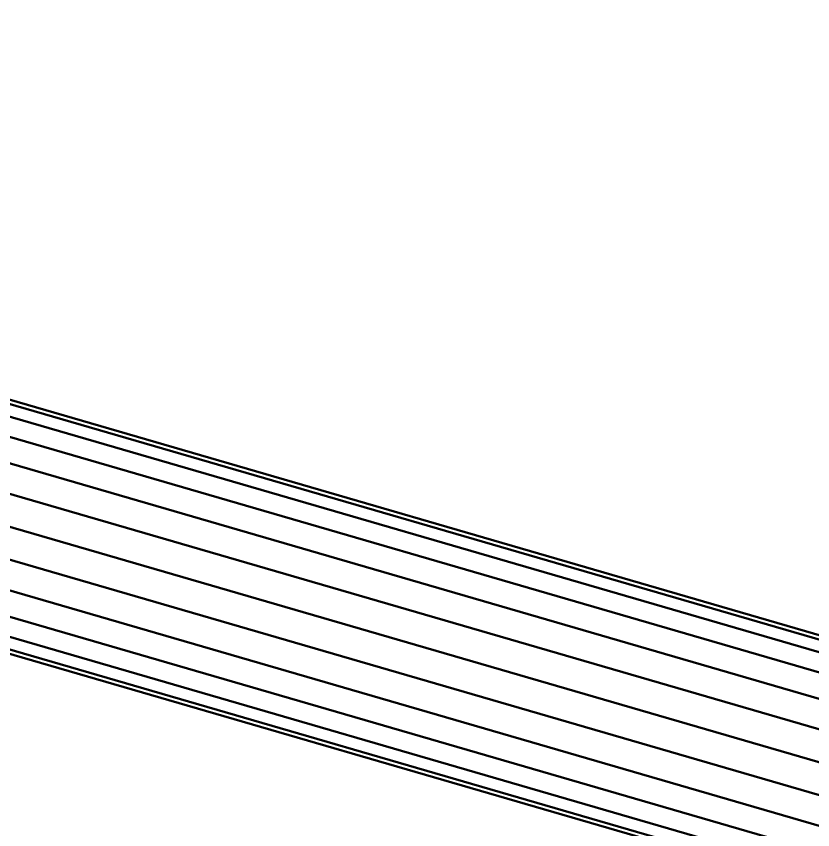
# Model space of a CAD drawing. Header units: inches. Extents: x -1654 to 1344, y -1538 to 36.
# Drawn here: x 977.14 to 1006.52, y -785.34 to -755.35 of the extents above; entities that cross this region are included whole.
import ezdxf

# ---------------------------------------------------------------- set-up
doc = ezdxf.new("R2010")
doc.units = ezdxf.units.IN
doc.header["$MEASUREMENT"] = 0
doc.linetypes.add('Center', pattern=[1.25, 0.25, -0.1875, 0.625, -0.1875])
doc.layers.add('M-HVAC-DUCT', color=1, linetype='Center', lineweight=30)
doc.layers.add('M-HVAC-DUCT-SA', color=1, linetype='Continuous', lineweight=50)

msp = doc.modelspace()

# ---------------------------------------------------------------- linework, layer by layer
at = {"layer": 'M-HVAC-DUCT', "color": 5}
msp.add_line((927.006, -759.67, 1330), (1032.633, -790.377, 1330), dxfattribs=at)
msp.add_line((927.006, -759.67, 1330), (1032.633, -790.377, 1330), dxfattribs=at)

# ---------------------------------------------------------------- meshes
at = {"layer": 'M-HVAC-DUCT-SA', "color": 8}
mesh = msp.add_polyface(dxfattribs=at)
corners = [(928.263, -755.349, 1330), (928.22, -755.496, 1331.165), (928.094, -755.928, 1332.25), (927.895, -756.615, 1333.182), (927.634, -757.51, 1333.897), (927.331, -758.552, 1334.347), (927.006, -759.67, 1334.5), (1032.633, -790.377, 1334.5), (1032.959, -789.259, 1334.347), (1033.261, -788.217, 1333.897), (1033.522, -787.322, 1333.182), (1033.721, -786.635, 1332.25), (1033.847, -786.203, 1331.165), (1033.89, -786.056, 1330)]
mesh.append_faces([[corners[k] for k in face] for face in [(7, 8, 5, 6)]], dxfattribs={"vtx1": -1, "color": 8})
mesh.append_faces([[corners[k] for k in face] for face in [(8, 9, 4, 5), (3, 4, 9, 10), (11, 12, 1, 2), (2, 3, 10, 11)]], dxfattribs={"vtx1": -1, "vtx3": -1, "color": 8})
mesh.append_faces([[corners[k] for k in face] for face in [(12, 13, 0, 1)]], dxfattribs={"vtx3": -1, "color": 8})
mesh = msp.add_polyface(dxfattribs=at)
corners = [(927.006, -759.67, 1325.5), (927.331, -758.552, 1325.653), (927.634, -757.51, 1326.103), (927.895, -756.615, 1326.818), (928.094, -755.928, 1327.75), (928.22, -755.496, 1328.835), (928.263, -755.349, 1330), (1033.89, -786.056, 1330), (1033.847, -786.203, 1328.835), (1033.721, -786.635, 1327.75), (1033.522, -787.322, 1326.818), (1033.261, -788.217, 1326.103), (1032.959, -789.259, 1325.653), (1032.633, -790.377, 1325.5)]
mesh.append_faces([[corners[k] for k in face] for face in [(7, 8, 5, 6)]], dxfattribs={"vtx1": -1, "color": 8})
mesh.append_faces([[corners[k] for k in face] for face in [(8, 9, 4, 5), (3, 4, 9, 10), (11, 12, 1, 2), (2, 3, 10, 11)]], dxfattribs={"vtx1": -1, "vtx3": -1, "color": 8})
mesh.append_faces([[corners[k] for k in face] for face in [(12, 13, 0, 1)]], dxfattribs={"vtx3": -1, "color": 8})
mesh = msp.add_polyface(dxfattribs=at)
corners = [(927.006, -759.67, 1334.5), (926.681, -760.788, 1334.347), (926.378, -761.831, 1333.897), (926.118, -762.726, 1333.182), (925.918, -763.412, 1332.25), (925.793, -763.844, 1331.165), (925.75, -763.991, 1330), (1031.377, -794.698, 1330), (1031.42, -794.551, 1331.165), (1031.545, -794.12, 1332.25), (1031.745, -793.433, 1333.182), (1032.005, -792.538, 1333.897), (1032.308, -791.496, 1334.347), (1032.633, -790.377, 1334.5)]
mesh.append_faces([[corners[k] for k in face] for face in [(8, 9, 4, 5), (3, 4, 9, 10), (11, 12, 1, 2), (2, 3, 10, 11)]], dxfattribs={"vtx1": -1, "vtx3": -1, "color": 8})
mesh.append_faces([[corners[k] for k in face] for face in [(6, 7, 8, 5)]], dxfattribs={"vtx2": -1, "color": 8})
mesh.append_faces([[corners[k] for k in face] for face in [(12, 13, 0, 1)]], dxfattribs={"vtx3": -1, "color": 8})
mesh = msp.add_polyface(dxfattribs=at)
corners = [(925.75, -763.991, 1330), (925.793, -763.844, 1328.835), (925.918, -763.412, 1327.75), (926.118, -762.726, 1326.818), (926.378, -761.831, 1326.103), (926.681, -760.788, 1325.653), (927.006, -759.67, 1325.5), (1032.633, -790.377, 1325.5), (1032.308, -791.496, 1325.653), (1032.005, -792.538, 1326.103), (1031.745, -793.433, 1326.818), (1031.545, -794.12, 1327.75), (1031.42, -794.551, 1328.835), (1031.377, -794.698, 1330)]
mesh.append_faces([[corners[k] for k in face] for face in [(7, 8, 5, 6)]], dxfattribs={"vtx1": -1, "color": 8})
mesh.append_faces([[corners[k] for k in face] for face in [(8, 9, 4, 5), (3, 4, 9, 10), (11, 12, 1, 2), (2, 3, 10, 11)]], dxfattribs={"vtx1": -1, "vtx3": -1, "color": 8})
mesh.append_faces([[corners[k] for k in face] for face in [(12, 13, 0, 1)]], dxfattribs={"vtx3": -1, "color": 8})

doc.saveas('drawing.dxf')
